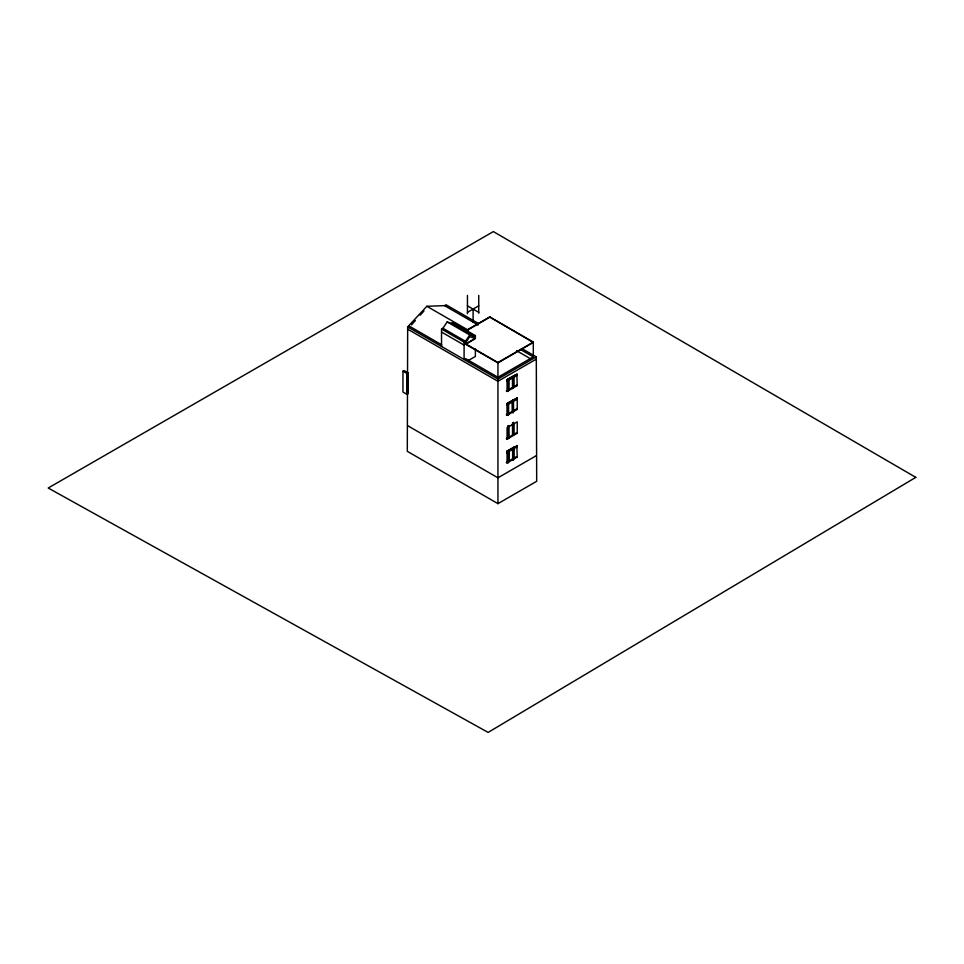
<?xml version="1.0" encoding="UTF-8"?>
<svg xmlns="http://www.w3.org/2000/svg" width="964" height="964" viewBox="0 0 964 964"><rect width="100%" height="100%" fill="white"/><g stroke="black" fill="none" stroke-linecap="round" stroke-linejoin="round"><path stroke-width="1.45" d="M441.524 329.086L442.934 328.266L447.176 321.916L451.405 323.386L473.963 336.412L475.373 335.593L475.373 338.207L465.6 344.22L497.942 362.886L533.297 342.473L489.664 316.927L533.297 342.112L533.297 356.873L497.942 377.286L465.6 358.62L464.094 359.488L464.094 342.112L441.524 329.086L441.524 346.45M464.094 342.112L465.504 341.292L469.733 334.942L473.963 336.412M522.114 348.691L536.297 356.873L536.683 481.289L497.942 503.654L407.302 451.333L407.676 326.917L426.859 306.287L444.537 305.636L446.043 304.769L478.277 323.374M411.52 324.88L415.351 320.59M420.147 315.228L423.979 310.938M467.444 312.348L478.734 305.829M451.405 323.386L452.815 322.566L475.373 335.593M465.395 330.965L489.664 316.927M465.395 331.327L489.664 317.289M402.952 371.2L404.073 370.55L408.061 372.839L408.061 393.686L406.928 394.336L402.952 392.047L402.952 371.2L406.928 373.49L408.061 372.839M465.6 344.22L475.373 338.569M406.928 378.707L408.061 378.057M407.121 379.358L407.868 378.382L407.121 378.816L407.121 394.011L407.868 393.577L407.868 392.926L407.121 393.36M468.046 360.681L475.373 356.439L475.373 348.992M465.6 343.847L497.942 362.524L533.297 342.112M407.676 326.917L497.942 379.021L536.297 356.873M536.297 359.126L497.942 381.274L407.676 329.17M517.222 385.6L516.475 385.166L506.317 391.023L507.076 391.456L517.222 385.6L516.849 373.984L516.849 375.502L506.69 381.358L506.69 379.84L515.583 374.707M506.69 379.84L517.222 374.201M507.968 402.94L517.222 398.024L517.222 409.423L507.076 415.291L506.317 414.857L516.475 408.989L517.222 409.423M516.849 397.807L516.849 399.325L506.69 405.193L506.69 403.675L517.222 398.024M512.92 407.459L512.92 408.76M513.089 431.185L513.089 432.487M507.076 439.114L517.222 433.258L517.222 421.858L507.076 427.715L507.076 439.114L506.317 438.68L516.475 432.824L517.222 433.258M517.222 457.081L516.475 456.647L506.317 462.515L507.076 462.949L517.222 457.081L516.849 445.464L516.849 446.983L506.69 452.851L506.69 451.333L514.306 446.935M506.69 451.333L517.222 445.681M513.21 454.948L513.21 456.261M536.297 455.671L497.942 477.819L407.676 425.702M474.975 338.436L469.733 336.617L464.094 345.088L441.524 332.05M467.444 305.829L478.734 312.348M444.537 305.636L478.192 325.061M520.464 349.474L533.297 356.873M516.608 350.715L530.73 358.873M426.859 306.287L468.118 330.11M447.176 321.916L469.733 334.942M442.934 328.266L465.504 341.292M409.182 326.049L441.729 344.835M508.643 425.606L508.739 438.451M513.716 377.02L513.716 387.408M513.716 423.184L513.716 433.571M513.836 448.441L513.836 458.828M513.463 376.55L513.463 387.058M513.463 400.373L513.547 411.327M513.463 422.69L513.463 434.716M513.559 447.513L513.463 460.057M513.426 376.093L513.426 387.673M513.27 400.024L513.27 411.604M513.438 422.292L513.438 435.33M513.366 447.404L513.366 458.985M513.246 377.442L513.246 387.564M513.077 399.915L513.173 412.592M513.065 423.533L513.246 435.222M513.185 448.742L513.185 458.876M513.053 377.322L513.053 387.456M512.896 401.253L512.896 412.833M512.679 377.105L512.679 388.528M512.679 423.317L512.679 434.897M512.715 448.513L512.8 459.936M512.487 377.044L512.583 388.468M512.511 401.084L512.511 412.447M512.499 423.28L512.595 434.704M512.619 448.465L512.619 459.828M512.33 400.976L512.426 412.399M508.859 450.851L508.859 460.804M508.727 379.43L508.727 389.384M508.667 450.742L508.667 461.479M508.534 379.322L508.534 390.071M508.474 403.301L508.57 414.725M508.546 425.558L508.546 438.343M508.486 451.236L508.486 462.816M508.353 379.828L508.353 391.408M508.377 403.253L508.377 415.436M508.365 426.028L508.365 437.608M508.293 451.779L508.293 461.913M508.161 380.37L508.161 390.504M508.197 403.747L508.197 415.327M508.173 426.57L508.173 438.15M508.1 451.068L508.1 462.443L507.92 450.959M507.883 379.599L507.98 391.023M508.004 402.844L508.004 414.424M507.98 425.883L507.98 438.668M507.787 380.961L507.787 390.914M507.811 402.735L507.811 414.942M507.799 427.197L507.799 438.56M507.63 404.892L507.63 414.833M507.076 380.057L507.076 391.456M507.076 403.892L507.076 415.291M507.076 451.55L507.076 462.949M497.942 362.524L497.942 377.286M497.942 379.021L497.942 503.654M478.734 295.418L478.734 313.216M473.095 309.095L473.095 322.121M467.444 295.418L467.444 313.662M406.928 373.49L406.928 394.336M915.8 477.361L488.121 732.411L48.2 488.013L493.375 231.589L915.8 477.361"/></g></svg>
